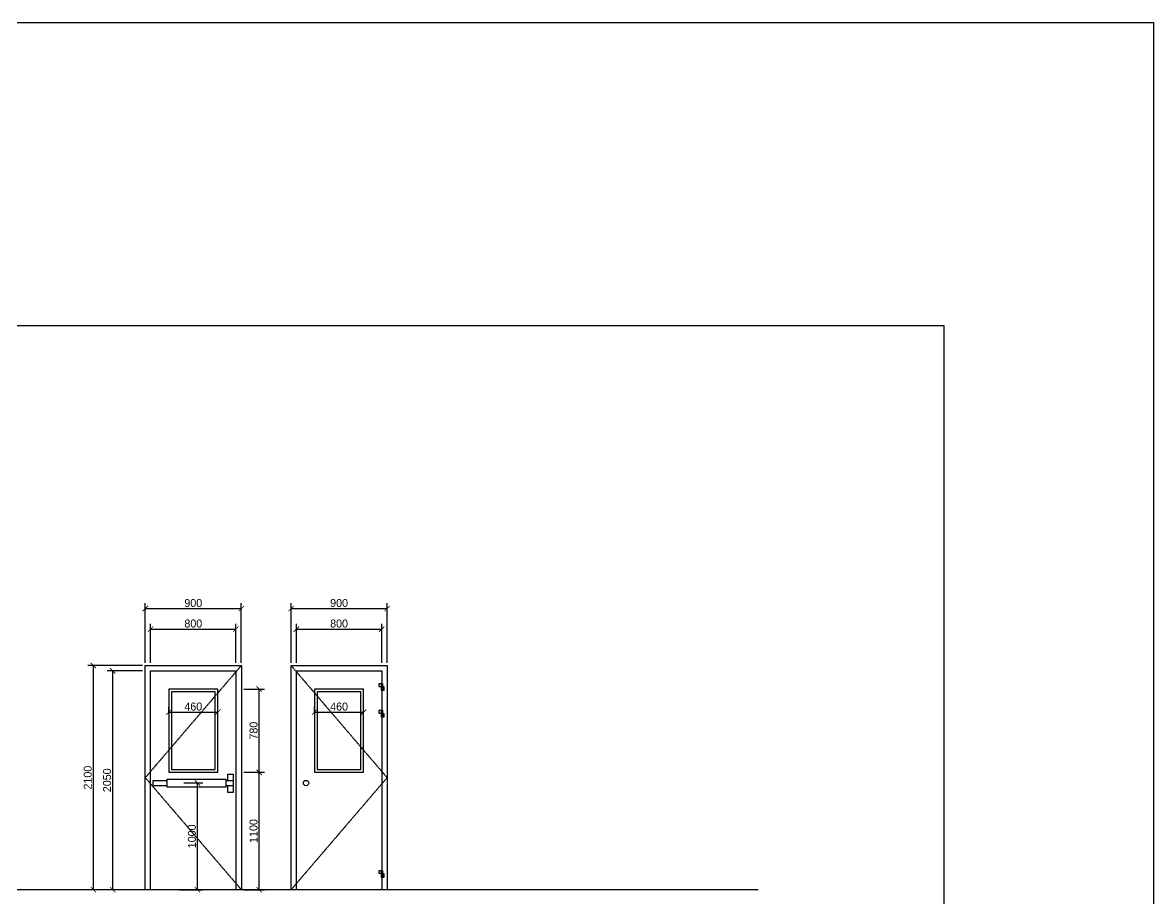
# Model space of a CAD drawing. Header units: millimetres. Extents: x -62354 to 129108, y -71259 to 35407.
# Drawn here: x 118512 to 129108, y -46099 to -37896 of the extents above; entities that cross this region are included whole.
import ezdxf

# ---------------------------------------------------------------- set-up
doc = ezdxf.new("R2010")
doc.units = ezdxf.units.MM
doc.header["$MEASUREMENT"] = 0
doc.linetypes.add('1st FL Layout xrf$0$CENTER2', pattern=[1.125, 0.75, -0.125, 0.125, -0.125])
doc.styles.add('1st FL Layout xrf$0$TEXT', font='cordia2.shx')
doc.dimstyles.new('1st FL Layout xrf$0$C--A--50', dxfattribs={"dimscale": 50, "dimtxt": 1.5, "dimasz": 1, "dimexe": 1, "dimexo": 0.5, "dimgap": 0.3, "dimtad": 1, "dimdec": 0, "dimzin": 0, "dimdsep": 46, "dimtxsty": '1st FL Layout xrf$0$TEXT', "dimblk": '1st FL Layout xrf$0$_ArchTick', "dimcen": 0.09, "dimclrd": 3, "dimclre": 3, "dimclrt": 30, "dimadec": 0, "dimazin": 2, "dimtfac": 1, "dimtdec": 0, "dimtix": 1, "dimtmove": 2, "dimatfit": 3, "dimldrblk": '1st FL Layout xrf$0$_ArchTick', "dimfxl": 1, "dimtolj": 1, "dimtzin": 0, "dimarcsym": 0})

# ---------------------------------------------------------------- blocks, each defined once
blk = doc.blocks.new('1st FL Layout xrf$0$_ArchTick')
at = {"color": 0, "linetype": 'ByBlock', "const_width": 0.15}
blk.add_lwpolyline([(-0.5, -0.5), (0.5, 0.5)], dxfattribs=at)
blk = doc.blocks.new('*D536')
at = {"color": 3, "linetype": 'Continuous', "lineweight": -2, "transparency": 16777216}
for p, q in [((119661, -43893), (119661, -43335)), ((120561, -43893), (120561, -43335)), ((119661, -43385), (120561, -43385))]:
    blk.add_line(p, q, dxfattribs=at)
at = {"color": 3, "lineweight": -2, "transparency": 16777216, "xscale": 50, "yscale": 50, "zscale": 50, "rotation": 180}
blk.add_blockref('1st FL Layout xrf$0$_ArchTick', (119661, -43385), dxfattribs=at)
at = {"color": 3, "lineweight": -2, "transparency": 16777216, "xscale": 50, "yscale": 50, "zscale": 50}
blk.add_blockref('1st FL Layout xrf$0$_ArchTick', (120561, -43385), dxfattribs=at)
at = {"color": 30, "transparency": 16777216, "insert": (120111, -43333), "char_height": 75, "attachment_point": 5, "style": '1st FL Layout xrf$0$TEXT'}
blk.add_mtext('\\A1;900', dxfattribs=at)
blk = doc.blocks.new('*D518')
at = {"color": 3, "linetype": 'Continuous', "lineweight": -2, "transparency": 16777216}
for p, q in [((119711, -43893), (119711, -43527)), ((120511, -43893), (120511, -43527)), ((119711, -43577), (120511, -43577))]:
    blk.add_line(p, q, dxfattribs=at)
at = {"color": 3, "lineweight": -2, "transparency": 16777216, "xscale": 50, "yscale": 50, "zscale": 50, "rotation": 180}
blk.add_blockref('1st FL Layout xrf$0$_ArchTick', (119711, -43577), dxfattribs=at)
at = {"color": 3, "lineweight": -2, "transparency": 16777216, "xscale": 50, "yscale": 50, "zscale": 50}
blk.add_blockref('1st FL Layout xrf$0$_ArchTick', (120511, -43577), dxfattribs=at)
at = {"color": 30, "transparency": 16777216, "insert": (120111, -43525), "char_height": 75, "attachment_point": 5, "style": '1st FL Layout xrf$0$TEXT'}
blk.add_mtext('\\A1;800', dxfattribs=at)
blk = doc.blocks.new('*D537')
at = {"color": 3, "linetype": 'Continuous', "lineweight": -2, "transparency": 16777216}
for p, q in [((119636, -43918), (119124, -43918)), ((119174, -43918), (119174, -46018)), ((119636, -46018), (119124, -46018))]:
    blk.add_line(p, q, dxfattribs=at)
at = {"color": 3, "lineweight": -2, "transparency": 16777216, "xscale": 50, "yscale": 50, "zscale": 50}
for p, rotation in [((119174, -43918), 90), ((119174, -46018), 270)]:
    blk.add_blockref('1st FL Layout xrf$0$_ArchTick', p, dxfattribs=dict(at, rotation=rotation))
at = {"color": 30, "transparency": 16777216, "insert": (119122, -44968), "char_height": 75, "attachment_point": 5, "rotation": 90, "style": '1st FL Layout xrf$0$TEXT'}
blk.add_mtext('\\A1;2100', dxfattribs=at)
blk = doc.blocks.new('*D538')
at = {"color": 3, "linetype": 'Continuous', "lineweight": -2, "transparency": 16777216}
for p, q in [((119636, -43968), (119305, -43968)), ((119355, -43968), (119355, -46018)), ((119686, -46018), (119305, -46018))]:
    blk.add_line(p, q, dxfattribs=at)
at = {"color": 3, "lineweight": -2, "transparency": 16777216, "xscale": 50, "yscale": 50, "zscale": 50}
for p, rotation in [((119355, -43968), 90), ((119355, -46018), 270)]:
    blk.add_blockref('1st FL Layout xrf$0$_ArchTick', p, dxfattribs=dict(at, rotation=rotation))
at = {"color": 30, "transparency": 16777216, "insert": (119303, -44993), "char_height": 75, "attachment_point": 5, "rotation": 90, "style": '1st FL Layout xrf$0$TEXT'}
blk.add_mtext('\\A1;2050', dxfattribs=at)
blk = doc.blocks.new('*D519')
at = {"color": 3, "linetype": 'Continuous', "lineweight": -2, "transparency": 16777216}
for p, q in [((120023, -45018), (120200, -45018)), ((120150, -46018), (120150, -45018)), ((119982, -46018), (120200, -46018))]:
    blk.add_line(p, q, dxfattribs=at)
at = {"color": 3, "lineweight": -2, "transparency": 16777216, "xscale": 50, "yscale": 50, "zscale": 50}
for p, rotation in [((120150, -45018), 90), ((120150, -46018), 270)]:
    blk.add_blockref('1st FL Layout xrf$0$_ArchTick', p, dxfattribs=dict(at, rotation=rotation))
at = {"color": 30, "transparency": 16777216, "insert": (120098, -45518), "char_height": 75, "attachment_point": 5, "rotation": 90, "style": '1st FL Layout xrf$0$TEXT'}
blk.add_mtext('\\A1;1000', dxfattribs=at)
blk = doc.blocks.new('*D520')
at = {"color": 3, "linetype": 'Continuous', "lineweight": -2, "transparency": 16777216}
for p, q in [((120586, -44918), (120778, -44918)), ((120728, -46018), (120728, -44918)), ((120586, -46018), (120778, -46018))]:
    blk.add_line(p, q, dxfattribs=at)
at = {"color": 3, "lineweight": -2, "transparency": 16777216, "xscale": 50, "yscale": 50, "zscale": 50}
for p, rotation in [((120728, -44918), 90), ((120728, -46018), 270)]:
    blk.add_blockref('1st FL Layout xrf$0$_ArchTick', p, dxfattribs=dict(at, rotation=rotation))
at = {"color": 30, "transparency": 16777216, "insert": (120676, -45468), "char_height": 75, "attachment_point": 5, "rotation": 90, "style": '1st FL Layout xrf$0$TEXT'}
blk.add_mtext('\\A1;1100', dxfattribs=at)
blk = doc.blocks.new('*D521')
at = {"color": 3, "linetype": 'Continuous', "lineweight": -2, "transparency": 16777216}
for p, q in [((120586, -44138), (120778, -44138)), ((120728, -44918), (120728, -44138)), ((120586, -44918), (120778, -44918))]:
    blk.add_line(p, q, dxfattribs=at)
at = {"color": 3, "lineweight": -2, "transparency": 16777216, "xscale": 50, "yscale": 50, "zscale": 50}
for p, rotation in [((120728, -44138), 90), ((120728, -44918), 270)]:
    blk.add_blockref('1st FL Layout xrf$0$_ArchTick', p, dxfattribs=dict(at, rotation=rotation))
at = {"color": 30, "transparency": 16777216, "insert": (120676, -44528), "char_height": 75, "attachment_point": 5, "rotation": 90, "style": '1st FL Layout xrf$0$TEXT'}
blk.add_mtext('\\A1;780', dxfattribs=at)
blk = doc.blocks.new('*D522')
at = {"color": 3, "linetype": 'Continuous', "lineweight": -2, "transparency": 16777216}
for p, q in [((121027, -43893), (121027, -43335)), ((121927, -43893), (121927, -43335)), ((121027, -43385), (121927, -43385))]:
    blk.add_line(p, q, dxfattribs=at)
at = {"color": 3, "lineweight": -2, "transparency": 16777216, "xscale": 50, "yscale": 50, "zscale": 50, "rotation": 180}
blk.add_blockref('1st FL Layout xrf$0$_ArchTick', (121027, -43385), dxfattribs=at)
at = {"color": 3, "lineweight": -2, "transparency": 16777216, "xscale": 50, "yscale": 50, "zscale": 50}
blk.add_blockref('1st FL Layout xrf$0$_ArchTick', (121927, -43385), dxfattribs=at)
at = {"color": 30, "transparency": 16777216, "insert": (121477, -43333), "char_height": 75, "attachment_point": 5, "style": '1st FL Layout xrf$0$TEXT'}
blk.add_mtext('\\A1;900', dxfattribs=at)
blk = doc.blocks.new('*D523')
at = {"color": 3, "linetype": 'Continuous', "lineweight": -2, "transparency": 16777216}
for p, q in [((121077, -43893), (121077, -43527)), ((121877, -43893), (121877, -43527)), ((121077, -43577), (121877, -43577))]:
    blk.add_line(p, q, dxfattribs=at)
at = {"color": 3, "lineweight": -2, "transparency": 16777216, "xscale": 50, "yscale": 50, "zscale": 50, "rotation": 180}
blk.add_blockref('1st FL Layout xrf$0$_ArchTick', (121077, -43577), dxfattribs=at)
at = {"color": 3, "lineweight": -2, "transparency": 16777216, "xscale": 50, "yscale": 50, "zscale": 50}
blk.add_blockref('1st FL Layout xrf$0$_ArchTick', (121877, -43577), dxfattribs=at)
at = {"color": 30, "transparency": 16777216, "insert": (121477, -43525), "char_height": 75, "attachment_point": 5, "style": '1st FL Layout xrf$0$TEXT'}
blk.add_mtext('\\A1;800', dxfattribs=at)
blk = doc.blocks.new('*D524')
at = {"color": 3, "linetype": 'Continuous', "lineweight": -2, "transparency": 16777216}
for p, q in [((121247, -44369), (121247, -44305)), ((121247, -44355), (121707, -44355)), ((121707, -44369), (121707, -44305))]:
    blk.add_line(p, q, dxfattribs=at)
at = {"color": 3, "lineweight": -2, "transparency": 16777216, "xscale": 50, "yscale": 50, "zscale": 50, "rotation": 180}
blk.add_blockref('1st FL Layout xrf$0$_ArchTick', (121247, -44355), dxfattribs=at)
at = {"color": 3, "lineweight": -2, "transparency": 16777216, "xscale": 50, "yscale": 50, "zscale": 50}
blk.add_blockref('1st FL Layout xrf$0$_ArchTick', (121707, -44355), dxfattribs=at)
at = {"color": 30, "transparency": 16777216, "insert": (121477, -44303), "char_height": 75, "attachment_point": 5, "style": '1st FL Layout xrf$0$TEXT'}
blk.add_mtext('\\A1;460', dxfattribs=at)
blk = doc.blocks.new('*D525')
at = {"color": 3, "linetype": 'Continuous', "lineweight": -2, "transparency": 16777216}
for p, q in [((119881, -44369), (119881, -44305)), ((119881, -44355), (120341, -44355)), ((120341, -44369), (120341, -44305))]:
    blk.add_line(p, q, dxfattribs=at)
at = {"color": 3, "lineweight": -2, "transparency": 16777216, "xscale": 50, "yscale": 50, "zscale": 50, "rotation": 180}
blk.add_blockref('1st FL Layout xrf$0$_ArchTick', (119881, -44355), dxfattribs=at)
at = {"color": 3, "lineweight": -2, "transparency": 16777216, "xscale": 50, "yscale": 50, "zscale": 50}
blk.add_blockref('1st FL Layout xrf$0$_ArchTick', (120341, -44355), dxfattribs=at)
at = {"color": 30, "transparency": 16777216, "insert": (120111, -44303), "char_height": 75, "attachment_point": 5, "style": '1st FL Layout xrf$0$TEXT'}
blk.add_mtext('\\A1;460', dxfattribs=at)
blk = doc.blocks.new('1st FL Layout xrf')
at = {"color": 1}
blk.add_lwpolyline([(77007.7, -37896.3), (129107.6, -37896.3), (129107.6, -71259), (77007.7, -71259)], close=True, dxfattribs=at)
for points in [[(103655.5, -40733.9), (127142.7, -40733.9), (127142.7, -63253.5), (103655.5, -63253.5)], [(119881.1, -44918.2), (120341.1, -44918.2), (120341.1, -44138.2), (119881.1, -44138.2)], [(121247.3, -44918.2), (121707.3, -44918.2), (121707.3, -44138.2), (121247.3, -44138.2)], [(121853.5, -44087.2), (121883.5, -44087.2), (121883.5, -44117.2), (121853.5, -44117.2)], [(121901, -44119.2), (121871, -44119.2), (121871, -44149.2), (121901, -44149.2)], [(121853.5, -44337.2), (121883.5, -44337.2), (121883.5, -44367.2), (121853.5, -44367.2)], [(121901, -44369.2), (121871, -44369.2), (121871, -44399.2), (121901, -44399.2)], [(119867.4, -44981), (120417.4, -44981), (120417.4, -45056), (119867.4, -45056)], [(121853.5, -45837.2), (121883.5, -45837.2), (121883.5, -45867.2), (121853.5, -45867.2)], [(121901, -45869.2), (121871, -45869.2), (121871, -45899.2), (121901, -45899.2)]]:
    blk.add_lwpolyline(points, close=True)
at = {"color": 253, "linetype": '1st FL Layout xrf$0$CENTER2', "ltscale": 7}
for points in [[(120561.1, -43918.2), (119661.1, -44968.2), (120561.1, -46018.2)], [(121027.3, -43918.2), (121927.3, -44968.2), (121027.3, -46018.2)]]:
    blk.add_lwpolyline(points, dxfattribs=at)
at = {"color": 1}
for points in [[(119661.1, -46018.2), (119661.1, -43918.2), (120561.1, -43918.2), (120561.1, -46018.2)], [(119711.1, -46018.2), (119711.1, -43968.2), (120511.1, -43968.2), (120511.1, -46018.2)], [(121027.3, -46018.2), (121027.3, -43918.2), (121927.3, -43918.2), (121927.3, -46018.2)], [(121077.3, -46018.2), (121077.3, -43968.2), (121877.3, -43968.2), (121877.3, -46018.2)]]:
    blk.add_lwpolyline(points, dxfattribs=at)
at = {"color": 253}
for points in [[(119906.1, -44893.2), (120316.1, -44893.2), (120316.1, -44163.2), (119906.1, -44163.2)], [(121272.3, -44893.2), (121682.3, -44893.2), (121682.3, -44163.2), (121272.3, -44163.2)]]:
    blk.add_lwpolyline(points, close=True, dxfattribs=at)
for points in [[(121871, -44087.2), (121871, -44117.2)], [(121883.5, -44119.2), (121883.5, -44149.2)], [(121871, -44337.2), (121871, -44367.2)], [(121883.5, -44369.2), (121883.5, -44399.2)], [(119867.4, -45043.5), (119736.1, -45043.5), (119736.1, -44993.5), (119867.4, -44993.5)], [(120417.4, -44993.5), (120486.1, -44993.5), (120486.1, -45043.5), (120417.4, -45043.5)], [(120436.1, -44993.5), (120436.1, -44937.2), (120486.1, -44937.2), (120486.1, -45106), (120436.1, -45106), (120436.1, -45043.5)], [(121871, -45837.2), (121871, -45867.2)], [(121883.5, -45869.2), (121883.5, -45899.2)]]:
    blk.add_lwpolyline(points)
at = {"color": 251}
blk.add_lwpolyline([(125405, -46018.2), (105512.5, -46018.2)], dxfattribs=at)
blk.add_circle((121167.3, -45018.5), 25)
for base, p1, p2, picture, middle in [((120561.1, -43385.2), (119661.1, -43918.2), (120561.1, -43918.2), '*D536', (120111.1, -43332.7)), ((121927.3, -43385.2), (121027.3, -43918.2), (121927.3, -43918.2), '*D522', (121477.3, -43332.7)), ((120511.1, -43577.3), (119711.1, -43918.2), (120511.1, -43918.2), '*D518', (120111.1, -43524.8)), ((121877.3, -43577.3), (121077.3, -43918.2), (121877.3, -43918.2), '*D523', (121477.3, -43524.8))]:
    dim = blk.add_linear_dim(base=base, p1=p1, p2=p2, dimstyle='1st FL Layout xrf$0$C--A--50')
    dim.commit()
    dim.dimension.update_dxf_attribs({"geometry": picture, "text_midpoint": middle})
for base, p1, p2, picture, middle in [((119174.1, -46018.2), (119661.1, -43918.2), (119661.1, -46018.2), '*D537', (119121.6, -44968.2)), ((119355.4, -46018.2), (119661.1, -43968.2), (119711.1, -46018.2), '*D538', (119302.9, -44993.2)), ((120728.1, -44138.2), (120561.1, -44918.2), (120561.1, -44138.2), '*D521', (120675.6, -44528.2)), ((120728.1, -44918.2), (120561.1, -46018.2), (120561.1, -44918.2), '*D520', (120675.6, -45468.2)), ((120150.1, -45018.5), (119957.3, -46018.2), (119997.8, -45018.5), '*D519', (120097.6, -45518.3))]:
    dim = blk.add_linear_dim(base=base, p1=p1, p2=p2, angle=90, dimstyle='1st FL Layout xrf$0$C--A--50')
    dim.commit()
    dim.dimension.update_dxf_attribs({"geometry": picture, "text_midpoint": middle})
at = {"color": 253}
for base, p1, p2, picture, middle in [((120341.1, -44355.3), (119881.1, -44393.8), (120341.1, -44393.8), '*D525', (120111.1, -44302.8)), ((121707.3, -44355.3), (121247.3, -44393.8), (121707.3, -44393.8), '*D524', (121477.3, -44302.8))]:
    dim = blk.add_linear_dim(base=base, p1=p1, p2=p2, dimstyle='1st FL Layout xrf$0$C--A--50', dxfattribs=at)
    dim.commit()
    dim.dimension.update_dxf_attribs({"geometry": picture, "text_midpoint": middle})

msp = doc.modelspace()

# ---------------------------------------------------------------- block references
msp.add_blockref('1st FL Layout xrf', (0, 0))

doc.saveas('drawing.dxf')
